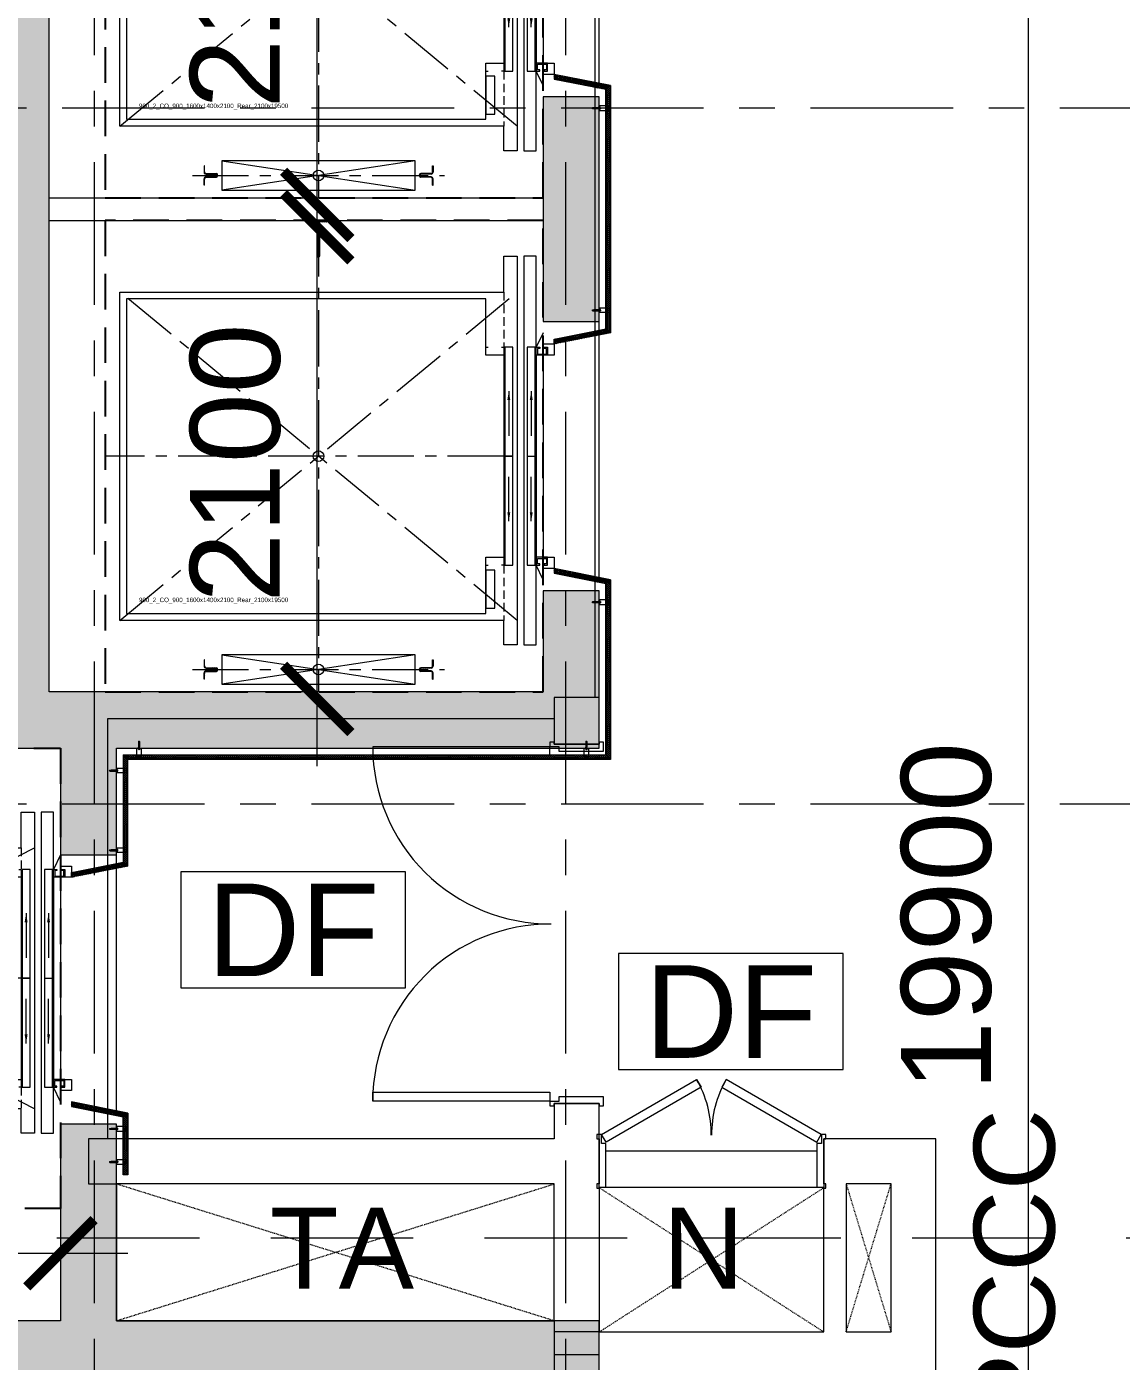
# Model space of a CAD drawing. Header units: millimetres. Extents: x -20144 to 126922, y -42414 to 48263.
# Drawn here: x 25651 to 30526, y 19369 to 25312 of the extents above; entities that cross this region are included whole.
import ezdxf
from ezdxf.enums import TextEntityAlignment as Align

# ---------------------------------------------------------------- set-up
doc = ezdxf.new("R2010")
doc.units = ezdxf.units.MM
for name, pattern in [('CENTERX2', [4, 2.5, -0.5, 0.5, -0.5]), ('Dash', [6.35, 3.175, -3.175]), ('Grid Line', [22.225, 12.7, -3.175, 3.175, -3.175]), ('HIDDEN', [0.375, 0.25, -0.125]), ('HIDDEN2', [4.7625, 3.175, -1.5875])]:
    doc.linetypes.add(name, pattern=pattern)
for name, color, linetype, lineweight in [('A-DETL-GENF', 31, 'Continuous', 5), ('A-DETL-GENF-HDLN', 161, 'Dash', 5), ('CHU', 181, 'Continuous', 5), ('CUA', 31, 'Continuous', 9), ('DIM', 1, 'Continuous', 5), ('GRA', 211, 'Continuous', 9), ('KI-HIEU-1', 151, 'Continuous', 9), ('LAT-GACH', 140, 'Continuous', 13), ('NET THAY 2', 55, 'Continuous', 5), ('NET-CAT', 3, 'Continuous', 15), ('NET-THAY', 2, 'Continuous', 9), ('THIET-BI-1', 26, 'Continuous', 5), ('TRUC', 225, 'Continuous', 5), ('Y-GHI CHU PCCC$0$Z-CT1-GHI CHU TT$0$KI-HIEU', 6, 'Continuous', 13)]:
    doc.layers.add(name, color=color, linetype=linetype, lineweight=lineweight)
doc.styles.add('Arial_2', font='arial.ttf', dxfattribs={"height": 360})
doc.styles.add('hoistway plan', font='chhbg.shx', dxfattribs={"height": 45})
doc.styles.add('TA1', font='arial.ttf')
doc.styles.add('Y-GHI CHU PCCC$0$Arial', font='arial.ttf')
doc.dimstyles.new('D_200_KTx2', dxfattribs={"dimtxt": 400, "dimasz": 300, "dimexe": 300, "dimexo": 300, "dimgap": 160, "dimtad": 1, "dimdec": 0, "dimzin": 9, "dimtxsty": 'TA1', "dimblk": 'ARCHTICK', "dimcen": 1, "dimdle": 300, "dimclrd": 256, "dimclre": 256, "dimclrt": 7, "dimadec": 0, "dimazin": 0, "dimtfac": 1, "dimtdec": 0, "dimtix": 1, "dimtmove": 1, "dimatfit": 3, "dimldrblk": 'ARCHTICK', "dimfxl": 0, "dimtolj": 1, "dimtzin": 0, "dimlwd": -1, "dimlwe": -1, "dimarcsym": 0})
doc.dimstyles.new('hoistway plan', dxfattribs={"dimtxt": 45, "dimasz": 17, "dimexe": 15, "dimexo": 20, "dimgap": 25, "dimtad": 1, "dimdec": 0, "dimzin": 0, "dimdsep": 46, "dimtxsty": 'hoistway plan', "dimblk": 'DOT', "dimcen": 50, "dimclrd": 8, "dimclre": 8, "dimclrt": 3, "dimadec": 0, "dimazin": 0, "dimtfac": 1, "dimtdec": 0, "dimtmove": 1, "dimatfit": 3, "dimfxl": 0, "dimtolj": 1, "dimtzin": 0, "dimarcsym": 0})
pattern_1 = [(240.2551187, (156993.5025, 23438.0964), (5.42651964, -3.10086836), []), (330.2551187, (156993.5025, 23438.0964), (3.10086836, 5.42651964), [])]
pattern_2 = [(240.2551187, (159143.5025, 25813.0964), (5.42651964, -3.10086836), []), (330.2551187, (159143.5025, 25813.0964), (3.10086836, 5.42651964), [])]

# ---------------------------------------------------------------- blocks, each defined once
blk = doc.blocks.new('CUA 2 CANH MO KHUNG NHOM - 1 - Type 1-1152387-MẶT BẰNG TẦNG 24')
at = {"layer": 'CUA'}
for p, q in [((-687.5, 910.8), (-647.5, 910.8)), ((-687.5, 122.3), (-687.5, 910.8)), ((-647.5, 910.8), (-647.5, 122.3)), ((850.5, 910.8), (850.5, 122.3)), ((890.5, 910.8), (850.5, 910.8)), ((890.5, 122.3), (890.5, 910.8)), ((-647.5, 122.3), (-687.5, 122.3)), ((850.5, 122.3), (890.5, 122.3))]:
    blk.add_line(p, q, dxfattribs=at)
at = {"layer": 'CUA', "lineweight": 5}
for p, q in [((-688.5, 122.3), (-708.5, 122.3)), ((-708.5, 122.3), (-708.5, 102.3)), ((-688.5, 81.3), (-688.5, 122.3)), ((911.5, 122.3), (891.5, 122.3)), ((891.5, 122.3), (891.5, 81.3)), ((911.5, 102.3), (911.5, 122.3)), ((-708.5, 102.3), (-698.5, 102.3)), ((-698.5, 102.3), (-698.5, -97.7)), ((-668.5, 81.3), (-688.5, 81.3)), ((-668.5, -117.7), (-668.5, 81.3)), ((891.5, 81.3), (871.5, 81.3)), ((871.5, 81.3), (871.5, -117.7)), ((901.5, -97.7), (901.5, 102.3)), ((901.5, 102.3), (911.5, 102.3)), ((-698.5, -97.7), (-708.5, -97.7)), ((-708.5, -97.7), (-708.5, -117.7)), ((-708.5, -117.7), (-668.5, -117.7)), ((871.5, -117.7), (911.5, -117.7)), ((911.5, -97.7), (901.5, -97.7)), ((911.5, -117.7), (911.5, -97.7))]:
    blk.add_line(p, q, dxfattribs=at)
for centre, start, end in [((-687.5, 122.3), 359.5, 90), ((890.5, 122.3), 90, 180.5)]:
    blk.add_arc(centre, 788.5, start, end, dxfattribs=at)
blk = doc.blocks.new('CUA 2 CANH MO KHUNG NHOM - 1 - 1000-1384106-MẶT BẰNG TẦNG 24')
at = {"layer": 'CUA'}
for p, q in [((-387.5, 122.3), (35.5, 366.5)), ((35.5, 366.5), (55.5, 331.9)), ((167.4, 366.5), (147.4, 331.9)), ((590.5, 122.3), (167.4, 366.5)), ((55.5, 331.9), (-367.5, 87.6)), ((147.4, 331.9), (570.5, 87.6)), ((-367.5, 87.6), (-387.5, 122.3)), ((570.5, 87.6), (590.5, 122.3))]:
    blk.add_line(p, q, dxfattribs=at)
at = {"layer": 'CUA', "lineweight": 5}
for p, q in [((-388.5, 122.3), (-408.5, 122.3)), ((-408.5, 122.3), (-408.5, 102.3)), ((-388.5, 81.3), (-388.5, 122.3)), ((611.5, 122.3), (591.5, 122.3)), ((591.5, 122.3), (591.5, 81.3)), ((611.5, 102.3), (611.5, 122.3)), ((-408.5, 102.3), (-398.5, 102.3)), ((-398.5, 102.3), (-398.5, -97.7)), ((-368.5, 81.3), (-388.5, 81.3)), ((-368.5, -115), (-368.5, 81.3)), ((591.5, 81.3), (571.5, 81.3)), ((571.5, 81.3), (571.5, -115)), ((601.5, -97.7), (601.5, 102.3)), ((601.5, 102.3), (611.5, 102.3)), ((-398.5, -97.7), (-408.5, -97.7)), ((-408.5, -97.7), (-408.5, -117.7)), ((-408.5, -117.7), (-398.5, -117.7)), ((611.5, -97.7), (601.5, -97.7)), ((601.5, -117.7), (611.5, -117.7)), ((611.5, -117.7), (611.5, -97.7))]:
    blk.add_line(p, q, dxfattribs=at)
for centre, start, end in [((-387.5, 122.3), 359.5, 30), ((590.5, 122.3), 150, 180.5)]:
    blk.add_arc(centre, 488.5, start, end, dxfattribs=at)
blk = doc.blocks.new('Family2 - Family1-1425447-MẶT BẰNG TẦNG 24')
at = {"layer": 'A-DETL-GENF'}
for p, q in [((1000, 642.7), (0, 642.7)), ((0, 642.7), (0, 0)), ((1000, 0), (1000, 642.7)), ((0, 0), (1000, 0))]:
    blk.add_line(p, q, dxfattribs=at)
at = {"layer": 'A-DETL-GENF-HDLN'}
for p, q in [((0, 642.7), (1000, 0.8)), ((0, 0), (1000, 641.9))]:
    blk.add_line(p, q, dxfattribs=at)
blk = doc.blocks.new('Family2 - Family1-1425448-MẶT BẰNG TẦNG 24')
at = {"layer": 'A-DETL-GENF'}
for p, q in [((1950, 610), (0, 610)), ((0, 610), (0, 0)), ((1950, 0), (1950, 610)), ((0, 0), (1950, 0))]:
    blk.add_line(p, q, dxfattribs=at)
at = {"layer": 'A-DETL-GENF-HDLN'}
for p, q in [((0, 610), (1950, 0.8)), ((0, 0), (1950, 609.2))]:
    blk.add_line(p, q, dxfattribs=at)
blk = doc.blocks.new('Family2 - Family1-1425449-MẶT BẰNG TẦNG 24')
at = {"layer": 'A-DETL-GENF'}
for p, q in [((200, 660), (0, 660)), ((0, 660), (0, 0)), ((200, 0), (200, 660)), ((0, 0), (200, 0))]:
    blk.add_line(p, q, dxfattribs=at)
at = {"layer": 'A-DETL-GENF-HDLN'}
for p, q in [((0, 660), (200, 0.8)), ((0, 0), (200, 659.2))]:
    blk.add_line(p, q, dxfattribs=at)
blk = doc.blocks.new('_DOT')
at = {"color": 0, "linetype": 'ByBlock'}
blk.add_line((-0.5, 0), (-1, 0), dxfattribs=at)
at = {"color": 0, "linetype": 'ByBlock', "const_width": 0.5}
blk.add_lwpolyline([(-0.25, 0, 1), (0.25, 0, 1)], format="xyb", close=True, dxfattribs=at)
blk = doc.blocks.new('A$C1F5A74C7')
at = {"color": 0, "lineweight": 5}
for p, q in [((0, 10), (0, 12)), ((0, 10), (21, 10)), ((3, 8), (3, 10)), ((3, 5), (3, 7)), ((5, 91), (10, 94)), ((5, 91), (5, 29)), ((5, 91), (15, 91)), ((6, 78), (5, 75)), ((5, 75), (8, 75)), ((6, 72), (5, 69)), ((5, 69), (8, 69)), ((6, 66), (5, 63)), ((5, 63), (8, 63)), ((6, 60), (5, 57)), ((5, 57), (8, 57)), ((6, 54), (5, 51)), ((5, 51), (8, 51)), ((5, 49), (8, 49)), ((5, 10), (5, 29)), ((8, 5), (5, 5)), ((7, 80), (6, 78)), ((6, 78), (10, 78)), ((8, 73), (6, 72)), ((8, 67), (6, 66)), ((8, 61), (6, 60)), ((8, 55), (6, 54)), ((8, 82), (7, 80)), ((7, 81), (10, 81)), ((7, 80), (10, 80)), ((7, 29), (7, 76)), ((7, 10), (7, 31)), ((7, 9), (7, 10)), ((7, 5), (7, 8)), ((7, 5), (7, 5)), ((9, 84), (8, 82)), ((8, 83), (10, 83)), ((8, 73), (8, 75)), ((8, 69), (8, 67)), ((8, 61), (8, 63)), ((8, 57), (8, 55)), ((8, 51), (8, 49)), ((10, 87), (9, 85)), ((9, 85), (12, 86)), ((10, 5), (9, 5)), ((10, 99), (10, 11)), ((10, 94), (15, 91)), ((10, 87), (12, 85)), ((10, 41), (10, 80)), ((10, 78), (15, 78)), ((10, 41), (11, 41)), ((10, 13), (10, 0)), ((12, 5), (10, 5)), ((11, 84), (13, 84)), ((11, 81), (14, 82)), ((11, 41), (11, 80)), ((11, 80), (14, 80)), ((12, 84), (12, 83)), ((12, 73), (12, 75)), ((12, 75), (15, 75)), ((12, 73), (15, 72)), ((12, 69), (12, 67)), ((12, 69), (15, 69)), ((12, 67), (15, 66)), ((12, 61), (12, 63)), ((12, 63), (15, 63)), ((12, 61), (15, 60)), ((12, 57), (12, 55)), ((12, 57), (15, 57)), ((12, 55), (15, 54)), ((12, 49), (12, 51)), ((12, 51), (15, 51)), ((12, 49), (15, 49)), ((12, 5), (12, 5)), ((13, 82), (14, 80)), ((16, 5), (13, 5)), ((14, 80), (15, 78)), ((14, 29), (14, 76)), ((14, 10), (14, 31)), ((14, 9), (14, 10)), ((14, 5), (14, 8)), ((15, 91), (15, 29)), ((15, 78), (15, 75)), ((15, 72), (15, 69)), ((15, 66), (15, 63)), ((15, 60), (15, 57)), ((15, 54), (15, 51)), ((15, 10), (15, 29)), ((18, 10), (18, 8)), ((18, 7), (18, 5)), ((21, 10), (21, 12))]:
    blk.add_line(p, q, dxfattribs=at)
for centre, radius, start, end in [((5, 7), 2.77, 227.3489, 309.0524), ((10, 15), 10.9, 250.5292, 255.5659), ((10, 15), 10.9, 263.51, 276.4907), ((10, 15), 10.9, 284.1671, 289.4715), ((16, 7), 2.77, 230.845, 312.6565)]:
    blk.add_arc(centre, radius, start, end, dxfattribs=at)
blk = doc.blocks.new('*U173')
for p, q in [((11.2, 0), (10.7, 0)), ((11.7, 0), (11.2, 0)), ((12.4, 0), (12.2, 0)), ((14.1, 0), (12.9, 0)), ((14.1, 2.9), (14.1, 4)), ((14.1, 2.4), (14.1, 2.9)), ((14.1, 1.8), (14.1, 1.9)), ((14.1, 0), (14.1, 1.2)), ((14.1, 0), (14.1, -1.2)), ((14.1, 0), (15.4, 0)), ((15.9, 0), (16, 0)), ((16.6, 0), (17, 0)), ((17, 0), (18.1, 0)), ((47.7, 10), (47.7, -10)), ((14.1, -1.8), (14.1, -1.9)), ((14.1, -2.4), (14.1, -2.9)), ((14.1, -2.9), (14.1, -4))]:
    blk.add_line(p, q)
blk.add_lwpolyline([(50, 10), (9.5, 10, 0.414215), (7.5, 8), (7.5, -8, 0.414214), (9.5, -10), (50, -10)], format="xyb")
for radius in [2.9, 0.712]:
    blk.add_circle((14.1, 0), radius)
at = {"extrusion": (0, 0, -1), "xscale": 0.3999999999068677, "yscale": 0.3999999999068677, "zscale": -0.4, "rotation": 90.00000000000001}
blk.add_blockref('A$C1F5A74C7', (-42.8, -4.2), dxfattribs=at)
blk = doc.blocks.new('_ARCHTICK')
at = {"color": 0, "linetype": 'ByBlock', "const_width": 0.15}
blk.add_lwpolyline([(-0.5, -0.5), (0.5, 0.5)], dxfattribs=at)
blk = doc.blocks.new('*D298')
at = {"layer": 'Defpoints', "color": 0, "transparency": 16777216}
for p in [(250, 3300.8), (3050, 3300.8), (3050, 3300.8)]:
    blk.add_point(p, dxfattribs=at)
at = {"layer": 'DIM', "transparency": 16777216}
blk.add_line((-50, 3300.8), (3350, 3300.8), dxfattribs=at)
at = {"layer": 'DIM', "transparency": 16777216, "xscale": 300, "yscale": 300, "zscale": 300}
for p, rotation in [((250, 3300.8), 179.9999999999999), ((3050, 3300.8), 359.9999999999999)]:
    blk.add_blockref('_ARCHTICK', p, dxfattribs=dict(at, rotation=rotation))
at = {"layer": 'DIM', "color": 7, "transparency": 16777216, "insert": (1650, 3665.1), "char_height": 400, "attachment_point": 5, "style": 'TA1'}
blk.add_mtext('\\A1;2800', dxfattribs=at)
blk = doc.blocks.new('*D292')
at = {"layer": 'Defpoints', "color": 0, "transparency": 16777216}
for p in [(4194.5, 7869.1), (4194.5, 7869.1), (4194.5, 5769.1)]:
    blk.add_point(p, dxfattribs=at)
at = {"layer": 'DIM', "transparency": 16777216}
blk.add_line((4194.5, 5469.1), (4194.5, 8169.1), dxfattribs=at)
at = {"layer": 'DIM', "transparency": 16777216, "xscale": 300, "yscale": 300, "zscale": 300}
for p, rotation in [((4194.5, 7869.1), 89.9999999999999), ((4194.5, 5769.1), 269.9999999999999)]:
    blk.add_blockref('_ARCHTICK', p, dxfattribs=dict(at, rotation=rotation))
at = {"layer": 'DIM', "color": 7, "transparency": 16777216, "insert": (3830.2, 6819.1), "char_height": 400, "attachment_point": 5, "rotation": 90, "style": 'TA1'}
blk.add_mtext('\\A1;2100', dxfattribs=at)
blk = doc.blocks.new('*D294')
at = {"layer": 'Defpoints', "color": 0, "transparency": 16777216}
for p in [(4194.5, 10069.1), (4194.5, 10069.1), (4194.5, 7969.1)]:
    blk.add_point(p, dxfattribs=at)
at = {"layer": 'DIM', "transparency": 16777216}
blk.add_line((4194.5, 7669.1), (4194.5, 10369.1), dxfattribs=at)
at = {"layer": 'DIM', "transparency": 16777216, "xscale": 300, "yscale": 300, "zscale": 300}
for p, rotation in [((4194.5, 10069.1), 89.9999999999999), ((4194.5, 7969.1), 269.9999999999999)]:
    blk.add_blockref('_ARCHTICK', p, dxfattribs=dict(at, rotation=rotation))
at = {"layer": 'DIM', "color": 7, "transparency": 16777216, "insert": (3830.2, 9019.1), "char_height": 400, "attachment_point": 5, "rotation": 90, "style": 'TA1'}
blk.add_mtext('\\A1;2100', dxfattribs=at)
blk = doc.blocks.new('*D280')
at = {"layer": 'Defpoints', "color": 0, "transparency": 16777216}
for p in [(28797.8, 31299.9), (30112.2, 31299.9), (29700.5, 11400.1)]:
    blk.add_point(p, dxfattribs=at)
at = {"layer": 'DIM', "transparency": 16777216}
for p, q in [((30112.2, 11100.1), (30112.2, 31599.9)), ((29097.8, 31299.9), (30412.2, 31299.9)), ((30000.5, 11400.1), (30412.2, 11400.1))]:
    blk.add_line(p, q, dxfattribs=at)
at = {"layer": 'DIM', "transparency": 16777216, "xscale": 300, "yscale": 300, "zscale": 300}
for p, rotation in [((30112.2, 31299.9), 90), ((30112.2, 11400.1), 270)]:
    blk.add_blockref('_ARCHTICK', p, dxfattribs=dict(at, rotation=rotation))
at = {"layer": 'DIM', "color": 7, "transparency": 16777216, "insert": (29748, 21350), "char_height": 400, "attachment_point": 5, "rotation": 90, "style": 'TA1'}
blk.add_mtext('\\A1;19900', dxfattribs=at)
blk = doc.blocks.new('Y-GHI CHU PCCC$0$A$C67775D76')
at = {"color": 8, "ltscale": 30}
blk.add_lwpolyline([(-266.7, -137.5), (266.7, -137.5), (266.7, 137.5), (-266.7, 137.5)], close=True, dxfattribs=at)
at = {"color": 8, "style": 'Y-GHI CHU PCCC$0$Arial'}
blk.add_text('DF', height=220, dxfattribs=at).set_placement((0, 0), align=Align.MIDDLE_CENTER)
blk = doc.blocks.new('P15_1000kg_1.75_2S_900_1100x2100_Side_1850x2530_1850x2530_OH-4630_PIT-1410')
h = blk.add_hatch()
h.set_pattern_fill('ANSI31', color=256, scale=50, angle=90, style=0)
h.set_pattern_definition([(225, (-50646.326, 22192.5385), (4.4194174, -4.4194174), [])])
h.paths.add_polyline_path([(740, 1768.5), (742, 1768.5), (742, 1741.2, 0.414214), (750, 1733.2), (795, 1733.2, -0.414214), (800, 1728.2), (800, 1721.8, -0.414214), (795, 1716.8), (750, 1716.8, 0.414214), (742, 1708.8), (742, 1681.5), (740, 1681.5), (740, 1709.8, -0.414214), (749, 1718.8), (794, 1718.8, 0.414214), (798, 1722.8), (798, 1727.2, 0.414214), (794, 1731.2), (749, 1731.2, -0.414214), (740, 1740.2)])
h = blk.add_hatch()
h.set_pattern_fill('ANSI31', color=256, scale=50, angle=90, style=0)
h.set_pattern_definition([(315, (-55417.6614, 22192.5385), (-4.4194174, -4.4194174), [])])
h.paths.add_polyline_path([(1760, 1768.5), (1758, 1768.5), (1758, 1741.2, -0.414214), (1750, 1733.2), (1705, 1733.2, 0.414214), (1700, 1728.2), (1700, 1721.8, 0.414214), (1705, 1716.8), (1750, 1716.8, -0.414214), (1758, 1708.8), (1758, 1681.5), (1760, 1681.5), (1760, 1709.8, 0.414214), (1751, 1718.8), (1706, 1718.8, -0.414214), (1702, 1722.8), (1702, 1727.2, -0.414214), (1706, 1731.2), (1751, 1731.2, 0.414214), (1760, 1740.2)])
h = blk.add_hatch()
h.set_pattern_fill('ANSI31', color=256, scale=50, angle=90, style=0)
h.set_pattern_definition([(225, (-52820.642, 26011.539), (-4.4194174, 4.4194174), [])])
h.paths.add_polyline_path([(1246.5, -219.1, 0.227735), (1245.8, -217.6, -0.227735), (1245, -216), (1245, -190, -0.414214), (1247, -188), (1253, -188, -0.414214), (1255, -190), (1255, -216, -0.227735), (1254.3, -217.6, 0.227735), (1253.5, -219.1), (1253.5, -241, 0.414214), (1255.5, -243), (1285.5, -243, -0.414214), (1287.5, -245), (1287.5, -250), (1212.5, -250), (1212.5, -245, -0.414214), (1214.5, -243), (1244.5, -243, 0.414214), (1246.5, -241)])
at = {"ltscale": 100}
for p, q in [((820, 1660), (1680, 1790)), ((1680, 1660), (820, 1790))]:
    blk.add_line(p, q, dxfattribs=at)
at = {"linetype": 'CENTERX2', "ltscale": 100}
for p, q in [((1250, -250), (1250, 1800)), ((1811.8, 1725), (689.2, 1725)), ((2385, 194), (115, 1356)), ((115, 194), (2385, 1356)), ((175, 775), (2450, 775))]:
    blk.add_line(p, q, dxfattribs=at)
for p, q in [((740, 1768.5), (740, 1740.2)), ((742, 1768.5), (740, 1768.5)), ((742, 1768.5), (742, 1741.2)), ((749, 1731.2), (794, 1731.2)), ((750, 1733.2), (795, 1733.2)), ((798, 1727.2), (798, 1722.8)), ((800, 1728.2), (800, 1721.8)), ((1700, 1728.2), (1700, 1721.8)), ((1702, 1727.2), (1702, 1722.8)), ((1750, 1733.2), (1705, 1733.2)), ((1751, 1731.2), (1706, 1731.2)), ((1758, 1768.5), (1760, 1768.5)), ((1758, 1768.5), (1758, 1741.2)), ((1760, 1768.5), (1760, 1740.2)), ((740, 1681.5), (740, 1709.8)), ((742, 1681.5), (740, 1681.5)), ((742, 1708.8), (742, 1681.5)), ((749, 1718.8), (794, 1718.8)), ((750, 1716.8), (795, 1716.8)), ((1750, 1716.8), (1705, 1716.8)), ((1751, 1718.8), (1706, 1718.8)), ((1758, 1708.8), (1758, 1681.5)), ((1758, 1681.5), (1760, 1681.5)), ((1760, 1681.5), (1760, 1709.8)), ((0, 1325), (30, 1260)), ((255, 1260), (245, 1260)), ((30, 1225), (30, 325)), ((85, 1225), (85, 325)), ((115, 1225), (115, 325)), ((115, 1225), (115, 325)), ((175, 1225), (175, 325)), ((135, 775), (170, 775)), ((135, 775), (170, 775)), ((0, 225), (30, 290)), ((255, 290), (245, 290)), ((1245, -216), (1245, -190)), ((1246.5, -219.1), (1246.5, -241)), ((1253, -188), (1247, -188)), ((1253.5, -219.1), (1253.5, -241)), ((1255, -216), (1255, -190)), ((1212.5, -250), (1212.5, -245)), ((1287.5, -250), (1212.5, -250)), ((1214.5, -243), (1244.5, -243)), ((1285.5, -243), (1255.5, -243)), ((1287.5, -250), (1287.5, -245))]:
    blk.add_line(p, q)
at = {"linetype": 'HIDDEN', "ltscale": 150}
for p, q in [((175, 1356), (175, 1260)), ((175, 290), (175, 194))]:
    blk.add_line(p, q, dxfattribs=at)
for points in [[(820, 1660), (1680, 1660), (1680, 1790), (820, 1790)], [(0, 1225), (0, 1275), (-50, 1275), (-50, 1225)], [(0, 275), (0, 325), (-50, 325), (-50, 275)], [(255, 242.8), (255, 297.8), (257, 297.8), (257, 242.8)], [(215, 247.8), (215, 292.8), (255, 292.8), (255, 247.8)]]:
    blk.add_lwpolyline(points, close=True)
for points in [[(30, 1247.9), (30, 1515), (85, 1515), (85, 1225)], [(115, 325), (115, 85), (175, 85), (175, 194), (2385, 194), (2385, 1356), (175, 1356), (175, 1515), (115, 1515), (115, 1515)], [(115, 1515), (115, 1225)], [(185, 1260), (175, 1260), (175, 1225), (255, 1225), (255, 1260), (255, 1325), (2355, 1325), (2355, 225), (255, 225), (255, 290), (255, 325), (175, 325), (175, 290), (185, 290)], [(-20, 1260), (-20, 1225), (30, 1225), (30, 1260), (15, 1260), (15, 1255), (25, 1255), (25, 1230), (-15, 1230), (-15, 1255), (-5, 1255), (-5, 1260), (-20, 1260)], [(70, 775), (35, 775), (35, 1260), (70, 1260), (70, 290), (35, 290), (35, 775)], [(170, 775), (135, 775), (135, 1260), (170, 1260), (170, 290), (135, 290), (135, 775)], [(-20, 290), (-20, 325), (30, 325), (30, 290), (15, 290), (15, 295), (25, 295), (25, 320), (-15, 320), (-15, 295), (-5, 295), (-5, 290), (-20, 290)], [(85, 325), (85, 85), (30, 85), (30, 290)]]:
    blk.add_lwpolyline(points)
at = {"ltscale": 100}
for centre in [(1250, 1725), (1250, 775)]:
    blk.add_circle(centre, 23.8, dxfattribs=at)
for centre, radius, start, end in [((749, 1740.2), 9, 180, 270), ((750, 1741.2), 8, 180, 270), ((794, 1727.2), 4, 0, 90), ((795, 1728.2), 5, 0, 90), ((1705, 1728.2), 5, 90, 180), ((1706, 1727.2), 4, 90, 180), ((1750, 1741.2), 8, 270, 0), ((1751, 1740.2), 9, 270, 0), ((749, 1709.8), 9, 90, 180), ((750, 1708.8), 8, 90, 180), ((794, 1722.8), 4, 270, 0), ((795, 1721.8), 5, 270, 0), ((1705, 1721.8), 5, 180, 270), ((1706, 1722.8), 4, 180, 270), ((1750, 1708.8), 8, 0, 90), ((1751, 1709.8), 9, 0, 90), ((1247, -190), 2, 90, 180), ((1247, -216), 2, 180, 231.31781), ((1244.5, -219.1), 2, 0, 51.31781), ((1253, -190), 2, 0, 90), ((1255.5, -219.1), 2, 128.68219, 180), ((1253, -216), 2, 308.68219, 0), ((1214.5, -245), 2, 90, 180), ((1244.5, -241), 2, 270, 0), ((1255.5, -241), 2, 180, 270), ((1285.5, -245), 2, 0, 90)]:
    blk.add_arc(centre, radius, start, end)
at = {"layer": 'Defpoints', "linetype": 'HIDDEN2', "ltscale": 50}
blk.add_lwpolyline([(0, -250), (2500, -250), (2500, 1800), (0, 1800)], close=True, dxfattribs=at)
at = {"layer": 'Defpoints'}
blk.add_text('1000kg_2.0_900_1100x2100_2050-2500_OH-4850_PIT-1650', height=20, dxfattribs=at).set_placement((1418.3, 250))
for points in [[(52.5, 1064.7), (52.5, 866.3)], [(152.5, 1064.7), (152.5, 866.3)], [(52.5, 485.3), (52.5, 683.7)], [(152.5, 485.3), (152.5, 683.7)]]:
    blk.add_leader(points, dimstyle='hoistway plan', override={"dimasz": 40, "dimtad": 0, "dimclrd": 256})
blk = doc.blocks.new('P13_13_900_CO_900_1600x1350_Rear_2050x1910')
h = blk.add_hatch()
h.set_pattern_fill('ANSI31', color=256, scale=50, angle=90, style=0)
h.set_pattern_definition([(225, (-738.679, 3896.771), (-4.419417, 4.419417), [])])
h.paths.add_polyline_path([(-946.5, 2019.1, 0.227735), (-945.8, 2017.6, -0.227735), (-945, 2016), (-945, 1990, -0.414214), (-947, 1988), (-953, 1988, -0.414214), (-955, 1990), (-955, 2016, -0.227735), (-954.3, 2017.6, 0.227735), (-953.5, 2019.1), (-953.5, 2041, 0.414214), (-955.5, 2043), (-985.5, 2043, -0.414214), (-987.5, 2045), (-987.5, 2050), (-912.5, 2050), (-912.5, 2045, -0.414214), (-914.5, 2043), (-944.5, 2043, 0.414214), (-946.5, 2041)])
h = blk.add_hatch()
h.set_pattern_fill('ANSI31', color=256, scale=50, angle=90, style=0)
h.set_pattern_definition([(315, (-3335.6985, 52.7706), (-4.419417, -4.419417), [])])
h.paths.add_polyline_path([(-1460, 6.5), (-1458, 6.5), (-1458, 33.8, -0.414214), (-1450, 41.8), (-1405, 41.8, 0.414214), (-1400, 46.8), (-1400, 53.2, 0.414214), (-1405, 58.2), (-1450, 58.2, -0.414214), (-1458, 66.2), (-1458, 93.5), (-1460, 93.5), (-1460, 65.2, 0.414214), (-1451, 56.2), (-1406, 56.2, -0.414214), (-1402, 52.2), (-1402, 47.8, -0.414214), (-1406, 43.8), (-1451, 43.8, 0.414214), (-1460, 34.8)])
h = blk.add_hatch()
h.set_pattern_fill('ANSI31', color=256, scale=50, angle=90, style=0)
h.set_pattern_definition([(225, (1435.637, 52.7706), (4.419417, -4.419417), [])])
h.paths.add_polyline_path([(-440, 6.5), (-442, 6.5), (-442, 33.8, 0.414214), (-450, 41.8), (-495, 41.8, -0.414214), (-500, 46.8), (-500, 53.2, -0.414214), (-495, 58.2), (-450, 58.2, 0.414214), (-442, 66.2), (-442, 93.5), (-440, 93.5), (-440, 65.2, -0.414214), (-449, 56.2), (-494, 56.2, 0.414214), (-498, 52.2), (-498, 47.8, 0.414214), (-494, 43.8), (-449, 43.8, -0.414214), (-440, 34.8)])
for p, q in [((-987.5, 2050), (-912.5, 2050)), ((-987.5, 2050), (-987.5, 2045)), ((-985.5, 2043), (-955.5, 2043)), ((-953.5, 2019.1), (-953.5, 2041)), ((-946.5, 2019.1), (-946.5, 2041)), ((-914.5, 2043), (-944.5, 2043)), ((-912.5, 2050), (-912.5, 2045)), ((-955, 2016), (-955, 1890)), ((-945, 2016), (-945, 1890)), ((-953, 1888), (-947, 1888)), ((50, 1550), (20, 1485)), ((-205, 1485), (-195, 1485)), ((-125, 1450), (-125, 550)), ((-65, 1450), (-65, 550)), ((-65, 1450), (-65, 550)), ((-35, 1450), (-35, 550)), ((20, 1450), (20, 550)), ((-85, 1000), (-120, 1000)), ((-85, 1000), (-120, 1000)), ((-205, 515), (-195, 515)), ((50, 450), (20, 515)), ((-1458, 93.5), (-1460, 93.5)), ((-1460, 93.5), (-1460, 65.2)), ((-1458, 66.2), (-1458, 93.5)), ((-442, 66.2), (-442, 93.5)), ((-442, 93.5), (-440, 93.5)), ((-440, 93.5), (-440, 65.2)), ((-1460, 6.5), (-1460, 34.8)), ((-1458, 6.5), (-1460, 6.5)), ((-1458, 6.5), (-1458, 33.8)), ((-1451, 56.2), (-1406, 56.2)), ((-1451, 43.8), (-1406, 43.8)), ((-1450, 58.2), (-1405, 58.2)), ((-1450, 41.8), (-1405, 41.8)), ((-1402, 47.8), (-1402, 52.2)), ((-1400, 46.8), (-1400, 53.2)), ((-500, 46.8), (-500, 53.2)), ((-498, 47.8), (-498, 52.2)), ((-450, 58.2), (-495, 58.2)), ((-450, 41.8), (-495, 41.8)), ((-449, 56.2), (-494, 56.2)), ((-449, 43.8), (-494, 43.8)), ((-442, 6.5), (-442, 33.8)), ((-442, 6.5), (-440, 6.5)), ((-440, 6.5), (-440, 34.8))]:
    blk.add_line(p, q)
at = {"linetype": 'CENTERX2', "ltscale": 100}
for p, q in [((-950, 2050), (-950, -50)), ((-1835, 269), (-65, 1731)), ((-65, 269), (-1835, 1731)), ((-125, 1000), (-1900, 1000)), ((-1511.8, 50), (-389.2, 50))]:
    blk.add_line(p, q, dxfattribs=at)
at = {"linetype": 'HIDDEN', "ltscale": 150}
for p, q in [((-125, 1731), (-125, 1485)), ((-125, 515), (-125, 269))]:
    blk.add_line(p, q, dxfattribs=at)
at = {"ltscale": 100}
for p, q in [((-520, 115), (-1380, -15)), ((-1380, 115), (-520, -15))]:
    blk.add_line(p, q, dxfattribs=at)
for points in [[(-65, 550), (-65, 160), (-125, 160), (-125, 269), (-1835, 269), (-1835, 1731), (-125, 1731), (-125, 1890), (-65, 1890), (-65, 1890)], [(-65, 1890), (-65, 1450)], [(20, 1472.9), (20, 1890), (-35, 1890), (-35, 1450)], [(-135, 1485), (-125, 1485), (-125, 1450), (-205, 1450), (-205, 1485), (-205, 1700), (-1805, 1700), (-1805, 300), (-205, 300), (-205, 515), (-205, 550), (-125, 550), (-125, 515), (-135, 515)], [(-120, 1000), (-85, 1000), (-85, 1485), (-120, 1485), (-120, 515), (-85, 515), (-85, 1000)], [(-20, 1000), (15, 1000), (15, 1485), (-20, 1485), (-20, 515), (15, 515), (15, 1000)], [(70, 1485), (70, 1450), (20, 1450), (20, 1485), (35, 1485), (35, 1480), (25, 1480), (25, 1455), (65, 1455), (65, 1480), (55, 1480), (55, 1485), (70, 1485)], [(-35, 550), (-35, 160), (20, 160), (20, 515)], [(70, 515), (70, 550), (20, 550), (20, 515), (35, 515), (35, 520), (25, 520), (25, 545), (65, 545), (65, 520), (55, 520), (55, 515), (70, 515)]]:
    blk.add_lwpolyline(points)
for points in [[(50, 1450), (50, 1500), (100, 1500), (100, 1450)], [(50, 500), (50, 550), (100, 550), (100, 500)], [(-205, 317.8), (-205, 497.8), (-207, 497.8), (-207, 317.8)], [(-165, 322.8), (-165, 492.8), (-205, 492.8), (-205, 322.8)], [(-520, 115), (-1380, 115), (-1380, -15), (-520, -15)]]:
    blk.add_lwpolyline(points, close=True)
for centre in [(-950, 1000), (-950, 50)]:
    blk.add_circle(centre, 23.8, dxfattribs=at)
for centre, radius, start, end in [((-985.5, 2045), 2, 180, 270), ((-955.5, 2041), 2, 0, 90), ((-944.5, 2041), 2, 90, 180), ((-914.5, 2045), 2, 270, 0), ((-953, 2016), 2, 128.68219, 180), ((-955.5, 2019.1), 2, 308.68219, 0), ((-944.5, 2019.1), 2, 180, 231.31781), ((-947, 2016), 2, 0, 51.31781), ((-953, 1890), 2, 180, 270), ((-947, 1890), 2, 270, 0), ((-1451, 65.2), 9, 180, 270), ((-1450, 66.2), 8, 180, 270), ((-450, 66.2), 8, 270, 0), ((-449, 65.2), 9, 270, 0), ((-1451, 34.8), 9, 90, 180), ((-1450, 33.8), 8, 90, 180), ((-1406, 52.2), 4, 0, 90), ((-1406, 47.8), 4, 270, 0), ((-1405, 53.2), 5, 0, 90), ((-1405, 46.8), 5, 270, 0), ((-495, 53.2), 5, 90, 180), ((-495, 46.8), 5, 180, 270), ((-494, 52.2), 4, 90, 180), ((-494, 47.8), 4, 180, 270), ((-450, 33.8), 8, 0, 90), ((-449, 34.8), 9, 0, 90)]:
    blk.add_arc(centre, radius, start, end)
at = {"layer": 'Defpoints', "linetype": 'HIDDEN2', "ltscale": 50}
blk.add_lwpolyline([(-1900, -50), (50, -50), (50, 2050), (-1900, 2050)], close=True, dxfattribs=at)
at = {"layer": 'Defpoints'}
blk.add_text('900_2_CO_900_1600x1400x2100_Rear_2100x19500', height=20, dxfattribs=at).set_placement((-1750, 350))
for points in [[(-102.5, 1289.7), (-102.5, 1091.3)], [(-2.5, 1289.7), (-2.5, 1091.3)], [(-102.5, 710.3), (-102.5, 908.7)], [(-2.5, 710.3), (-2.5, 908.7)]]:
    blk.add_leader(points, dimstyle='hoistway plan', override={"dimasz": 40, "dimtad": 0, "dimclrd": 256})
blk = doc.blocks.new('A$C18732D84')
at = {"layer": 'GRA', "transparency": 33554687}
h = blk.add_hatch(dxfattribs=at)
h.set_pattern_fill('ANSI37', color=159, scale=50, angle=555.25512, style=0)
h.set_pattern_definition([(240.2551187, (159143.5025, 28013.0964), (5.42651964, -3.10086836), []), (330.2551187, (159143.5025, 28013.0964), (3.10086836, 5.42651964), [])])
h.paths.add_polyline_path([(5500, 8500), (5250, 8550), (5250, 8529.6), (5480, 8483.6)])
h = blk.add_hatch(dxfattribs=at)
h.set_pattern_fill('ANSI37', color=159, scale=50, angle=180, style=0)
h.set_pattern_definition([(225, (281291.963, 12864.836), (4.41941738, -4.41941738), []), (315, (281291.963, 12864.836), (4.41941738, 4.41941738), [])])
h.paths.add_polyline_path([(5500, 8500), (5500, 7400), (5480, 7416.4), (5480, 8483.6)])
h = blk.add_hatch(dxfattribs=at)
h.set_pattern_fill('ANSI37', color=159, scale=50, angle=555.25512, style=0)
h.set_pattern_definition(pattern_2)
h.paths.add_polyline_path([(5500, 7400), (5250, 7350), (5250, 7370.4), (5480, 7416.4)])
h = blk.add_hatch(dxfattribs=at)
h.set_pattern_fill('ANSI37', color=159, scale=50, angle=555.25512, style=0)
h.set_pattern_definition(pattern_2)
h.paths.add_polyline_path([(5500, 6300), (5250, 6350), (5250, 6329.6), (5480, 6283.6)])
h = blk.add_hatch(dxfattribs=at)
h.set_pattern_fill('ANSI37', color=159, scale=50, angle=180, style=0)
h.set_pattern_definition([(225, (281291.963, 10664.836), (4.41941738, -4.41941738), []), (315, (281291.963, 10664.836), (4.41941738, 4.41941738), [])])
h.paths.add_polyline_path([(5500, 6300), (5500, 5500), (5480, 5520), (5480, 6283.6)])
h = blk.add_hatch(dxfattribs=at)
h.set_pattern_fill('ANSI37', color=159, scale=50, angle=180, style=0)
h.set_pattern_definition([(225, (279141.963, 8339.836), (4.41941738, -4.41941738), []), (315, (279141.963, 8339.836), (4.41941738, 4.41941738), [])])
h.paths.add_polyline_path([(3350, 5025), (3350, 5500), (3330, 5520), (3330, 5041.4)])
h = blk.add_hatch(dxfattribs=at)
h.set_pattern_fill('ANSI37', color=159, scale=50, angle=90, style=0)
h.set_pattern_definition([(135, (6494.836, -270291.963), (-4.41941738, -4.41941738), []), (225, (6494.836, -270291.963), (4.41941738, -4.41941738), [])])
h.paths.add_polyline_path([(3330, 5520), (5480, 5520), (5500, 5500), (3350, 5500)])
h = blk.add_hatch(dxfattribs=at)
h.set_pattern_fill('ANSI37', color=159, scale=50, angle=555.25512, style=0)
h.set_pattern_definition(pattern_1)
h.paths.add_polyline_path([(3350, 5025), (3100, 4975), (3100, 4995.4), (3330, 5041.4)])
h = blk.add_hatch(dxfattribs=at)
h.set_pattern_fill('ANSI37', color=159, scale=50, angle=555.25512, style=0)
h.set_pattern_definition(pattern_1)
h.paths.add_polyline_path([(3350, 3925), (3100, 3975), (3100, 3954.6), (3330, 3908.6)])
h = blk.add_hatch(dxfattribs=at)
h.set_pattern_fill('ANSI37', color=159, scale=50, angle=180, style=0)
h.set_pattern_definition([(225, (279141.963, 8289.836), (4.41941738, -4.41941738), []), (315, (279141.963, 8289.836), (4.41941738, 4.41941738), [])])
h.paths.add_polyline_path([(3350, 3925), (3350, 3650), (3330, 3650), (3330, 3908.6)])
at = {"layer": 'NET-CAT'}
h = blk.add_hatch(color=256, dxfattribs=at)
h.dxf.hatch_style = 1
h.paths.add_polyline_path([(5450, 10650), (5200, 10650), (5200, 9650), (5450, 9650)], flags=17)
h.paths.add_polyline_path([(5450, 12850), (5200, 12850), (5200, 11850), (5450, 11850)], flags=17)
h.paths.add_polyline_path([(5450, 8450), (5200, 8450), (5200, 7450), (5450, 7450)], flags=17)
h.paths.add_polyline_path([(5450, 6250), (5200, 6250), (5200, 5800), (3000, 5800), (3000, 14500), (5200, 14500), (5200, 14050), (5450, 14050), (5450, 14750), (2750, 14750), (2750, 7850), (2350, 7850), (2350, 7600), (2750, 7600), (2750, 5800), (950, 5800), (950, 7600), (1350, 7600), (1350, 7850), (700, 7850), (700, 5800), (0, 5800), (0, 0), (4150, 0), (4150, 250), (250, 250), (250, 2750), (5450, 2750), (5450, 3000), (3300, 3000), (3300, 3875), (3050, 3875), (3050, 3000), (250, 3000), (250, 5550), (3050, 5550), (3050, 5075), (3300, 5075), (3300, 5550), (5450, 5550)])
at = {"layer": 'GRA'}
for points in [[(5500, 8500), (5250, 8550), (5250, 8529.6), (5480, 8483.6)], [(5500, 8500), (5500, 7400), (5480, 7416.4), (5480, 8483.6)], [(5500, 7400), (5250, 7350), (5250, 7370.4), (5480, 7416.4)], [(5500, 6300), (5250, 6350), (5250, 6329.6), (5480, 6283.6)], [(5500, 6300), (5500, 5500), (5480, 5520), (5480, 6283.6)], [(3350, 5025), (3350, 5500), (3330, 5520), (3330, 5041.4)], [(3330, 5520), (5480, 5520), (5500, 5500), (3350, 5500)], [(3350, 5025), (3100, 4975), (3100, 4995.4), (3330, 5041.4)], [(3350, 3925), (3100, 3975), (3100, 3954.6), (3330, 3908.6)], [(3350, 3925), (3350, 3650), (3330, 3650), (3330, 3908.6)]]:
    blk.add_lwpolyline(points, close=True, dxfattribs=at)
at = {"layer": 'LAT-GACH'}
for p, q in [((5450, 8510), (5450, 9650)), ((5200, 9500), (5200, 8600)), ((5450, 6310), (5450, 7450)), ((5200, 7300), (5200, 6400)), ((3300, 3935), (3300, 5075)), ((3050, 4925), (3050, 4025))]:
    blk.add_line(p, q, dxfattribs=at)
at = {"layer": 'NET THAY 2'}
for p, q in [((3000, 8000), (5200, 8000)), ((3000, 7900), (5200, 7900))]:
    blk.add_line(p, q, dxfattribs=at)
at = {"layer": 'NET-CAT'}
for points in [[(250, 2750), (5450, 2750), (5450, 3000), (3300, 3000), (3300, 3875), (3050, 3875), (3050, 3000), (250, 3000)], [(250, 5550), (3050, 5550), (3050, 5075), (3300, 5075), (3300, 5550), (5450, 5550), (5450, 6250), (5200, 6250), (5200, 5800), (3000, 5800), (3000, 14500)]]:
    blk.add_lwpolyline(points, dxfattribs=at)
blk.add_lwpolyline([(5450, 8450), (5200, 8450), (5200, 7450), (5450, 7450)], close=True, dxfattribs=at)
at = {"layer": 'GRA', "rotation": 180}
for p in [(5500, 8400), (5500, 6200), (3350, 3854.6), (3350, 3707.1)]:
    blk.add_blockref('*U173', p, dxfattribs=at)
at = {"layer": 'GRA', "xscale": -1}
for p, rotation in [((5500, 7500), 359.9999999999978), ((3400.4, 5500), 270), ((5392.9, 5500), 270)]:
    blk.add_blockref('*U173', p, dxfattribs=dict(at, rotation=rotation))
for p in [(5500, 7500), (3350, 5450), (3350, 5095.4)]:
    blk.add_blockref('*U173', p, dxfattribs=at)
at = {"layer": 'THIET-BI-1'}
for p in [(5150, 8050), (5150, 5850)]:
    blk.add_blockref('P13_13_900_CO_900_1600x1350_Rear_2050x1910', p, dxfattribs=at)
at = {"layer": 'THIET-BI-1', "xscale": -1}
blk.add_blockref('P15_1000kg_1.75_2S_900_1100x2100_Side_1850x2530_1850x2530_OH-4630_PIT-1410', (3050, 3750), dxfattribs=at)
at = {"layer": 'DIM'}
for base, p1, p2, picture, middle in [((4194.5, 10069.1), (4194.5, 7969.1), (4194.5, 10069.1), '*D294', (3830.2, 9019.1)), ((4194.5, 7869.1), (4194.5, 5769.1), (4194.5, 7869.1), '*D292', (3830.2, 6819.1))]:
    dim = blk.add_linear_dim(base=base, p1=p1, p2=p2, angle=90, dimstyle='D_200_KTx2', dxfattribs=at)
    dim.commit()
    dim.dimension.update_dxf_attribs({"geometry": picture, "text_midpoint": middle})
dim = blk.add_linear_dim(base=(3050, 3300.8), p1=(250, 3300.8), p2=(3050, 3300.8), dimstyle='D_200_KTx2', dxfattribs=at)
dim.commit()
dim.dimension.update_dxf_attribs({"geometry": '*D298', "text_midpoint": (1650, 3665.1)})

msp = doc.modelspace()

# ---------------------------------------------------------------- linework, layer by layer
at = {"layer": 'KI-HIEU-1', "linetype": 'HIDDEN2', "ltscale": 200}
msp.add_line((-17077.5, 19919), (42526.6, 19919), dxfattribs=at)
at = {"layer": 'NET-CAT'}
for p, q in [((28000.5, 22324.9), (28000.5, 22116.9)), ((28200.5, 22324.9), (28000.5, 22324.9)), ((28200.5, 22116.9), (28200.5, 22324.9)), ((28000.5, 22116.9), (28200.5, 22116.9)), ((28000.5, 20516.9), (28000.5, 20359.9)), ((28200.5, 20516.9), (28000.5, 20516.9)), ((28200.5, 20142.7), (28200.5, 20516.9)), ((28000.5, 20359.9), (25925.5, 20359.9)), ((25925.5, 20359.9), (25925.5, 20159.9)), ((29700.5, 20359.9), (29200.5, 20359.9)), ((29200.5, 20359.9), (29200.5, 20159.9)), ((29700.5, 19249.9), (29700.5, 20359.9)), ((25925.5, 20159.9), (26050.5, 20159.9)), ((29200.5, 20159.9), (29200.5, 20142.7)), ((28000.5, 19549.9), (28000.5, 19249.9)), ((28200.5, 19499.9), (28000.5, 19499.9)), ((28200.5, 19399.9), (28200.5, 19499.9)), ((28000.5, 19399.9), (28200.5, 19399.9))]:
    msp.add_line(p, q, dxfattribs=at)
at = {"layer": 'NET-THAY'}
for p, q in [((28180.6, 31299.9), (28180.6, 22324.9)), ((28000.5, 22229.9), (26010.6, 22229.9)), ((26010.6, 22229.9), (26010.6, 20359.9)), ((28230.5, 20306.9), (29170.5, 20306.9))]:
    msp.add_line(p, q, dxfattribs=at)
at = {"layer": 'TRUC', "linetype": 'Grid Line', "ltscale": 50}
for p, q in [((25950.5, 43599.9), (25950.5, -4500.1)), ((28050.5, 43599.9), (28050.5, -7167.6)), ((42000.5, 24949.9), (-14407, 24949.9)), ((42000.5, 21849.9), (-12092.4, 21849.9))]:
    msp.add_line(p, q, dxfattribs=at)

# ---------------------------------------------------------------- block references
msp.add_blockref('A$C18732D84', (22750.5, 16549.9))
at = {"layer": 'A-DETL-GENF'}
for name, p in [('Family2 - Family1-1425448-MẶT BẰNG TẦNG 24', (26050.5, 19549.9)), ('Family2 - Family1-1425449-MẶT BẰNG TẦNG 24', (29300.5, 19499.9)), ('Family2 - Family1-1425447-MẶT BẰNG TẦNG 24', (28200.5, 19499.9))]:
    msp.add_blockref(name, p, dxfattribs=at)
at = {"layer": 'CUA', "rotation": 89.99999999999991}
msp.add_blockref('CUA 2 CANH MO KHUNG NHOM - 1 - Type 1-1152387-MẶT BẰNG TẦNG 24', (28102.8, 21215.4), dxfattribs=at)
at = {"layer": 'CUA'}
msp.add_blockref('CUA 2 CANH MO KHUNG NHOM - 1 - 1000-1384106-MẶT BẰNG TẦNG 24', (28599.1, 20257.7), dxfattribs=at)
at = {"layer": 'Y-GHI CHU PCCC$0$Z-CT1-GHI CHU TT$0$KI-HIEU', "color": 8, "xscale": 1.875, "yscale": 1.875, "zscale": 1.875}
for p in [(26837.4, 21290.7), (28787.4, 20926.9)]:
    msp.add_blockref('Y-GHI CHU PCCC$0$A$C67775D76', p, dxfattribs=at)

# ---------------------------------------------------------------- texts
at = {"layer": 'CHU', "color": 7, "insert": (29869.1, 19068.6), "char_height": 360, "width": 1430.16, "attachment_point": 1, "rotation": 90, "line_spacing_factor": 0.936439, "style": 'Arial_2'}
msp.add_mtext('\\pt2540,5080,7620,10160,12700,15240,17780,20320,22860,25400,27940,30480,33020,35560,38100,40640,43180,45720,48260,50800,53340,55880,58420,60960,63500,66040,68580,71120,73660,76200,78740,81280;PCCC', dxfattribs=at)
at = {"layer": 'CHU', "color": 7, "char_height": 360, "attachment_point": 1, "line_spacing_factor": 0.936439, "style": 'Arial_2'}
for s, insert, width in [('\\pt2540,5080,7620,10160,12700,15240,17780,20320,22860,25400,27940,30480,33020,35560,38100,40640,43180,45720,48260,50800,53340,55880,58420,60960,63500,66040,68580,71120,73660,76200,78740,81280;TA', (26733.1, 20053.2), 654.48), ('\\pt2540,5080,7620,10160,12700,15240,17780,20320,22860,25400,27940,30480,33020,35560,38100,40640,43180,45720,48260,50800,53340,55880,58420,60960,63500,66040,68580,71120,73660,76200,78740,81280;N', (28483, 20053.2), 373.7)]:
    msp.add_mtext(s, dxfattribs=dict(at, insert=insert, width=width))

# ---------------------------------------------------------------- dimensions: what is measured, and where the dimension line sits
at = {"layer": 'DIM'}
dim = msp.add_linear_dim(base=(30112.2, 31299.9), p1=(29700.5, 11400.1), p2=(28797.8, 31299.9), angle=90, dimstyle='D_200_KTx2', dxfattribs=at)
dim.commit()
dim.dimension.update_dxf_attribs({"geometry": '*D280', "text_midpoint": (29748, 21350)})

doc.saveas('drawing.dxf')
